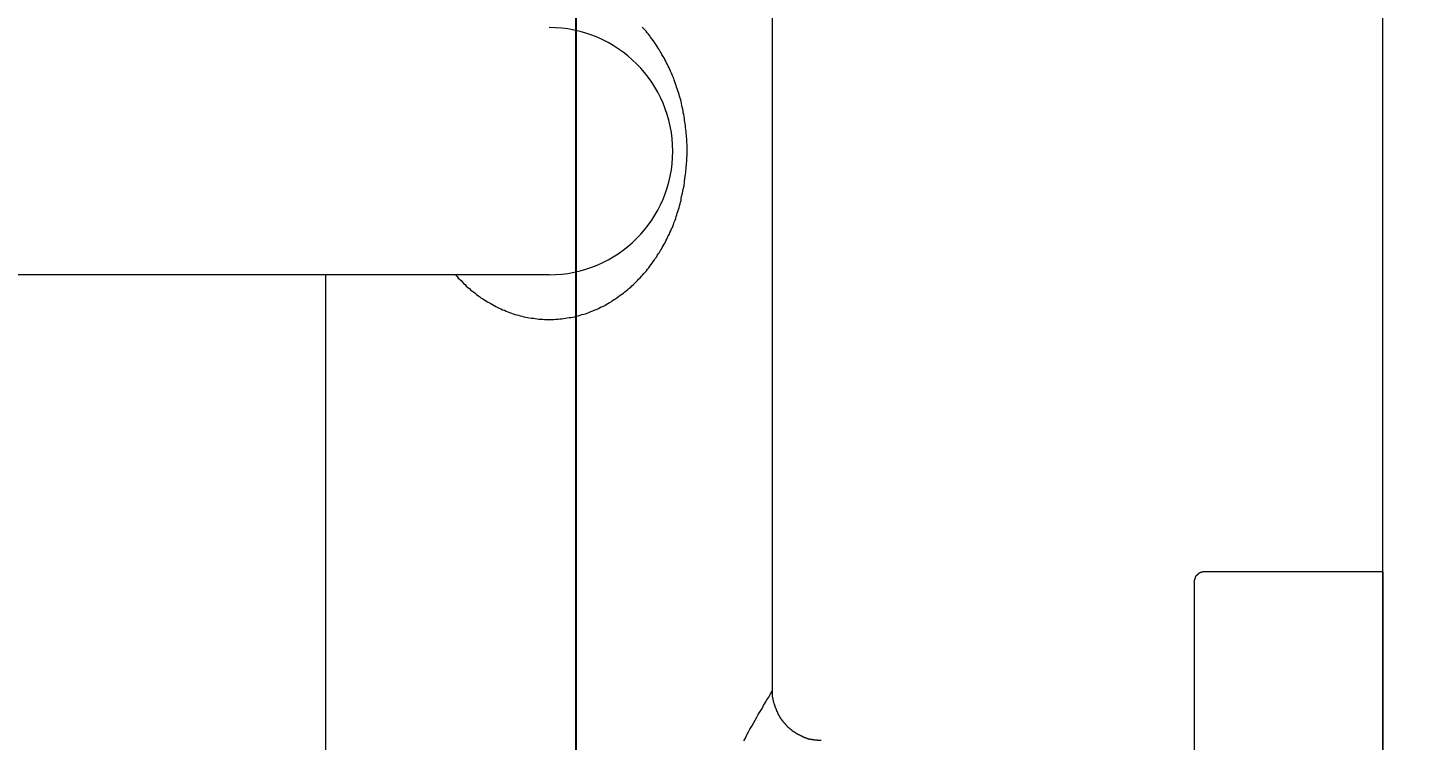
# Model space of a CAD drawing. Header units: millimetres. Extents: x -343543 to 400519, y -115663 to 104219.
# Drawn here: x -330414.1 to -330286.1, y 4930.1 to 4996.2 of the extents above; entities that cross this region are included whole.
import ezdxf

# ---------------------------------------------------------------- set-up
doc = ezdxf.new("R2010")
doc.units = ezdxf.units.MM
doc.layers.get('0').update_dxf_attribs({"color": 231, "lineweight": 0})
doc.layers.get('DefPoints').update_dxf_attribs({"color": 191})
for name, color, linetype, lineweight in [('A-SYMBOLS', 10, 'Continuous', 13), ('RSA -DIM', 231, 'Continuous', 0), ('XREF MAT BANG TUONG XAY$0$01.Xref _MB T1$0$A-FURN', 8, 'Continuous', 5), ('XREF MAT BANG TUONG XAY$0$01.Xref _MB T1$0$A-TEXT', 8, 'Continuous', 25)]:
    doc.layers.add(name, color=color, linetype=linetype, lineweight=lineweight)
doc.styles.add('SM-DIMTEXT', font='SME.shx', dxfattribs={"width": 0.7})
doc.dimstyles.new('SDIM-100', dxfattribs={"dimscale": 100, "dimtxt": 2, "dimasz": 0.6, "dimexe": 0.6, "dimexo": 0.2, "dimgap": 0.5, "dimtad": 1, "dimdec": 0, "dimzin": 12, "dimtxsty": 'SM-DIMTEXT', "dimblk": 'ARCHTICK', "dimblk1": 'ARCHTICK', "dimblk2": 'ARCHTICK', "dimcen": 0.12, "dimdle": 0.6, "dimclrd": 7, "dimclre": 8, "dimadec": 0, "dimazin": 3, "dimtfac": 2, "dimtix": 1, "dimtmove": 1, "dimatfit": 3, "dimfxl": 1, "dimtzin": 0, "dimarcsym": 1})

# ---------------------------------------------------------------- blocks, each defined once
blk = doc.blocks.new('*U200')
at = {"color": 8}
for p, q in [((39.14, -17.2), (96.34, -17.2)), ((-49.74, -55.69), (49.74, -55.69))]:
    blk.add_line(p, q, dxfattribs=at)
for points in [[(38.36, 0), (38.36, -16.42), (38.39, -16.42), (38.39, -16.54), (38.42, -16.57), (38.42, -16.62), (38.44, -16.65), (38.44, -16.71), (38.47, -16.71), (38.47, -16.73), (38.5, -16.76), (38.5, -16.79), (38.53, -16.79), (38.53, -16.85), (38.56, -16.85), (38.56, -16.87), (38.58, -16.87), (38.58, -16.9), (38.61, -16.9), (38.61, -16.93), (38.64, -16.93), (38.64, -16.96), (38.67, -16.96), (38.67, -16.98), (38.69, -16.98), (38.69, -17.02), (38.72, -17.02), (38.72, -17.04), (38.75, -17.04), (38.78, -17.07), (38.81, -17.07), (38.81, -17.11), (38.86, -17.11), (38.86, -17.12), (38.92, -17.12), (38.92, -17.15), (39, -17.15), (39, -17.18), (39.12, -17.18), (39.14, -17.2)], [(38.36, 0), (97.1, 0)], [(49.74, -55.69), (49.77, -55.66), (49.88, -55.66), (49.91, -55.63), (50.02, -55.63), (50.05, -55.6), (50.16, -55.6), (50.19, -55.57), (50.27, -55.57), (50.33, -55.55), (50.38, -55.55), (50.41, -55.51), (50.44, -55.51), (50.46, -55.49), (50.55, -55.49), (50.57, -55.46), (50.64, -55.46), (50.66, -55.42), (50.72, -55.42), (50.75, -55.41), (50.77, -55.41), (50.8, -55.38), (50.86, -55.38), (50.88, -55.34), (50.94, -55.34), (50.97, -55.32), (51.02, -55.32), (51.05, -55.3), (51.08, -55.26), (51.13, -55.26), (51.16, -55.23), (51.19, -55.23), (51.22, -55.21), (51.24, -55.21), (51.24, -55.18), (51.31, -55.18), (51.33, -55.16), (51.36, -55.16), (51.39, -55.12), (51.42, -55.12), (51.42, -55.09), (51.44, -55.09), (51.47, -55.07), (51.5, -55.07), (51.53, -55.04), (51.55, -55.04), (51.59, -55.02), (51.61, -54.99), (51.64, -54.99), (51.67, -54.95), (51.69, -54.95), (51.69, -54.93), (51.73, -54.93), (51.75, -54.9), (51.78, -54.87), (51.81, -54.87), (51.81, -54.84), (51.83, -54.84), (51.86, -54.82), (51.89, -54.82), (51.92, -54.79), (51.92, -54.76), (51.95, -54.76), (51.98, -54.73), (52, -54.73), (52.03, -54.71), (52.03, -54.68), (52.06, -54.68), (52.09, -54.65), (52.11, -54.65), (52.11, -54.62), (52.14, -54.59), (52.17, -54.59), (52.2, -54.57), (52.2, -54.53), (52.23, -54.53), (52.25, -54.51), (52.25, -54.48), (52.28, -54.48), (52.31, -54.46), (52.34, -54.43), (52.37, -54.4), (52.4, -54.37), (52.42, -54.33), (52.45, -54.32), (52.48, -54.29), (52.51, -54.25), (52.51, -54.23), (52.53, -54.23), (52.56, -54.21), (52.56, -54.18), (52.59, -54.18), (52.62, -54.14), (52.62, -54.11), (52.64, -54.09), (52.67, -54.09), (52.67, -54.06), (52.7, -54.04), (52.7, -54.01), (52.73, -54.01), (52.76, -53.97), (52.76, -53.95), (52.78, -53.92), (52.81, -53.92), (52.81, -53.89), (52.84, -53.86), (52.84, -53.84), (52.87, -53.81), (52.9, -53.78), (52.92, -53.75), (52.92, -53.72), (52.96, -53.7), (52.98, -53.67), (52.98, -53.64), (53.01, -53.61), (53.01, -53.59), (53.04, -53.56), (53.07, -53.53), (53.07, -53.5), (53.09, -53.47), (53.09, -53.45), (53.12, -53.42), (53.14, -53.39), (53.14, -53.36), (53.18, -53.34), (53.18, -53.31), (53.2, -53.28), (53.2, -53.25), (53.23, -53.25), (53.23, -53.2), (53.26, -53.16), (53.26, -53.13), (53.29, -53.11), (53.29, -53.08), (53.32, -53.06), (53.32, -53.03), (53.35, -52.99), (53.35, -52.96), (53.37, -52.94), (53.37, -52.88), (53.4, -52.87), (53.4, -52.83), (53.43, -52.8), (53.43, -52.77), (53.46, -52.75), (53.46, -52.69), (53.49, -52.66), (53.49, -52.61), (53.51, -52.58), (53.51, -52.52), (53.54, -52.5), (53.54, -52.44), (53.57, -52.41), (53.57, -52.33), (53.6, -52.3), (53.6, -52.22), (53.62, -52.18), (53.62, -52.08), (53.65, -52.05), (53.65, -51.94), (53.68, -51.91), (53.68, -51.62), (53.71, -51.6), (53.71, -51.24)], [(53.76, -58.28), (53.51, -58.15), (53.23, -58.01), (52.96, -57.87), (52.7, -57.73), (52.42, -57.56), (52.14, -57.41), (51.89, -57.25), (51.61, -57.11), (51.36, -56.97), (51.08, -56.8), (50.83, -56.63), (50.55, -56.49), (50.3, -56.33), (50.02, -56.2), (49.77, -56.02), (49.49, -55.85), (49.23, -55.71)]]:
    blk.add_lwpolyline(points, dxfattribs=at)
blk.add_wipeout([(16.89, -365.71), (22.49, -366.84), (28.02, -368.28), (33.45, -370.04), (38.78, -372.11), (43.98, -374.48), (49.04, -377.14), (53.93, -380.08), (58.65, -383.3), (63.18, -386.79), (67.5, -390.53), (71.6, -394.5), (75.47, -398.71), (79.09, -403.13), (82.45, -407.75), (85.55, -412.55), (88.36, -417.53), (90.89, -422.65), (93.12, -427.91), (95.04, -433.29), (96.65, -438.77), (97.95, -444.34), (98.93, -449.97), (99.59, -455.64), (99.91, -461.35), (99.92, -467.06), (99.6, -472.76), (98.95, -478.44), (97.98, -484.07), (96.69, -489.64), (95.08, -495.12), (93.16, -500.5), (90.94, -505.77), (88.42, -510.89), (85.61, -515.87), (82.53, -520.68), (79.17, -525.3), (75.56, -529.73), (71.69, -533.94), (67.6, -537.92), (63.28, -541.66), (58.76, -545.15), (54.04, -548.38), (49.15, -551.33), (44.1, -554), (38.9, -556.37), (33.58, -558.45), (28.14, -560.21), (22.62, -561.67), (17.02, -562.8), (11.36, -563.61), (5.67, -564.1), (-0.04, -564.27), (-5.75, -564.1), (-11.45, -563.61), (-17.1, -562.8), (-22.7, -561.67), (-28.23, -560.21), (-33.66, -558.45), (-38.98, -556.37), (-44.18, -554), (-49.23, -551.33), (-54.13, -548.38), (-58.84, -545.15), (-63.37, -541.66), (-67.68, -537.92), (-71.78, -533.94), (-75.64, -529.73), (-79.26, -525.3), (-82.61, -520.68), (-85.7, -515.87), (-88.51, -510.89), (-91.02, -505.77), (-93.25, -500.5), (-95.16, -495.12), (-96.77, -489.64), (-98.06, -484.07), (-99.03, -478.44), (-99.68, -472.76), (-100, -467.06), (-100, -461.35), (-99.67, -455.64), (-99.01, -449.97), (-98.04, -444.34), (-96.74, -438.77), (-95.12, -433.29), (-93.2, -427.91), (-90.97, -422.65), (-88.45, -417.53), (-85.63, -412.55), (-82.54, -407.75), (-79.18, -403.13), (-75.56, -398.71), (-71.69, -394.5), (-67.59, -390.53), (-63.27, -386.79), (-58.74, -383.3), (-54.02, -380.08), (-49.12, -377.14), (-44.07, -374.48), (-38.87, -372.11), (-33.54, -370.04), (-28.1, -368.28), (-22.58, -366.84), (-16.97, -365.71), (-11.32, -364.9), (-11.32, -116.92), (-11.32, -76.05), (-11.24, -74.7), (-10.99, -73.36), (-10.59, -72.06), (-10.03, -70.81), (-9.32, -69.65), (-8.48, -68.58), (-7.52, -67.61), (-6.45, -66.77), (-5.28, -66.07), (-4.04, -65.51), (-2.74, -65.11), (-1.4, -64.86), (-0.04, -64.78), (1.32, -64.86), (2.66, -65.11), (3.96, -65.51), (5.2, -66.07), (6.36, -66.77), (7.43, -67.61), (8.4, -68.58), (9.24, -69.65), (9.94, -70.81), (10.5, -72.06), (10.91, -73.36), (11.15, -74.7), (11.23, -76.05), (11.23, -116.92), (11.23, -364.9)], dxfattribs=at)
for p, q in [((11.23, -76.05), (11.23, -116.92)), ((11.23, -116.92), (11.23, -464.27))]:
    blk.add_line(p, q, dxfattribs=at)
for points in [[(3.11, -63.74), (2.77, -63.69), (2.43, -63.66), (2.09, -63.6), (1.9, -63.58), (1.74, -63.58), (1.57, -63.55), (1.4, -63.55), (1.23, -63.51), (1.06, -63.51), (0.89, -63.49), (0.56, -63.49), (0.36, -63.46), (-0.65, -63.46), (-0.84, -63.49), (-1.18, -63.49), (-1.34, -63.51), (-1.51, -63.51), (-1.68, -63.55), (-1.85, -63.55), (-2.01, -63.58), (-2.21, -63.6), (-2.37, -63.6), (-2.54, -63.63), (-2.71, -63.66), (-2.88, -63.69), (-3.05, -63.71), (-3.21, -63.74), (-3.38, -63.77), (-3.55, -63.81), (-3.72, -63.82), (-3.88, -63.85), (-4.05, -63.91), (-4.22, -63.94), (-4.39, -63.97), (-4.56, -64.02), (-4.72, -64.05), (-4.89, -64.1), (-5.06, -64.16), (-5.22, -64.2), (-5.4, -64.24), (-5.56, -64.3), (-5.73, -64.36), (-5.87, -64.42), (-6.04, -64.47), (-6.2, -64.53), (-6.38, -64.58), (-6.54, -64.64), (-6.68, -64.69), (-6.85, -64.78), (-7.02, -64.83), (-7.16, -64.89), (-7.33, -64.97), (-7.49, -65.03), (-7.63, -65.11), (-7.8, -65.18), (-7.94, -65.26), (-8.11, -65.34), (-8.25, -65.42), (-8.41, -65.5), (-8.55, -65.56), (-8.69, -65.65), (-8.87, -65.76), (-9.01, -65.84), (-9.14, -65.93), (-9.31, -66.01), (-9.45, -66.09), (-9.59, -66.2), (-9.73, -66.28), (-9.87, -66.38), (-10.01, -66.48), (-10.15, -66.57), (-10.28, -66.67), (-10.43, -66.79), (-10.57, -66.87), (-10.71, -66.99), (-10.85, -67.1), (-10.99, -67.21), (-11.1, -67.32), (-11.24, -67.43), (-11.35, -67.55)], [(11.23, -84.61), (11.3, -84.55), (11.41, -84.44), (11.55, -84.34), (11.65, -84.22), (11.77, -84.08), (11.91, -83.97), (12.02, -83.86), (12.14, -83.72), (12.28, -83.61), (12.39, -83.47), (12.5, -83.33), (12.61, -83.22), (12.72, -83.07), (12.8, -82.94), (12.92, -82.8), (13.03, -82.69), (13.14, -82.55), (13.22, -82.41), (13.33, -82.27), (13.42, -82.09), (13.53, -81.96), (13.61, -81.82), (13.7, -81.68), (13.78, -81.54), (13.87, -81.37), (13.95, -81.23), (14.04, -81.08), (14.12, -80.92), (14.2, -80.79), (14.28, -80.61), (14.34, -80.45), (14.43, -80.31), (14.48, -80.14), (14.57, -79.96), (14.62, -79.83), (14.68, -79.67), (14.73, -79.49), (14.79, -79.33), (14.85, -79.16), (14.9, -79), (14.93, -78.85), (14.99, -78.69), (15.02, -78.51), (15.07, -78.35), (15.1, -78.18), (15.13, -78), (15.18, -77.85), (15.21, -77.65), (15.21, -77.48), (15.24, -77.32), (15.27, -77.14), (15.29, -76.98), (15.29, -76.63), (15.32, -76.48), (15.32, -75.61), (15.29, -75.43), (15.29, -75.27), (15.27, -75.07), (15.27, -74.9), (15.24, -74.74), (15.21, -74.57), (15.18, -74.4), (15.15, -74.24), (15.13, -74.06), (15.1, -73.9), (15.07, -73.73), (15.02, -73.57), (14.99, -73.4), (14.93, -73.23), (14.87, -73.07), (14.82, -72.89), (14.79, -72.72), (14.73, -72.59), (14.68, -72.42), (14.6, -72.25), (14.54, -72.08), (14.48, -71.94), (14.4, -71.77), (14.34, -71.6), (14.26, -71.47), (14.17, -71.3), (14.12, -71.16), (14.04, -70.98), (13.95, -70.85), (13.87, -70.71), (13.78, -70.54), (13.7, -70.4), (13.59, -70.26), (13.5, -70.12), (13.42, -69.99), (13.31, -69.85), (13.22, -69.71), (13.11, -69.56), (13, -69.42), (12.92, -69.28), (12.8, -69.14), (12.7, -69.01), (12.58, -68.87), (12.47, -68.75), (12.36, -68.61), (12.25, -68.5), (12.14, -68.36), (11.99, -68.24), (11.88, -68.11), (11.77, -68), (11.63, -67.89), (11.52, -67.75), (11.38, -67.64), (11.27, -67.53), (11.13, -67.4), (10.99, -67.29), (10.87, -67.18), (10.74, -67.07), (10.6, -66.96), (10.46, -66.87), (10.32, -66.77), (10.18, -66.66), (10.04, -66.57), (9.89, -66.45), (9.76, -66.38), (9.62, -66.26), (9.48, -66.19), (9.34, -66.09), (9.2, -65.98), (9.03, -65.9), (8.89, -65.81), (8.75, -65.73), (8.61, -65.65), (8.44, -65.56), (8.31, -65.47), (8.13, -65.4), (8, -65.31), (7.83, -65.26), (7.69, -65.18), (7.53, -65.08), (7.38, -65.03), (7.22, -64.94), (7.04, -64.89), (6.91, -64.81), (6.74, -64.75), (6.57, -64.69), (6.43, -64.64), (6.26, -64.56), (6.1, -64.49), (5.93, -64.45), (5.76, -64.39), (5.62, -64.36), (5.45, -64.3), (5.28, -64.24), (5.12, -64.2), (4.95, -64.16), (4.78, -64.1), (4.61, -64.07), (4.45, -64.02), (4.28, -64), (4.11, -63.97), (3.78, -63.88), (3.44, -63.81), (3.11, -63.74)], [(85.8, -96.42), (11.23, -96.42)]]:
    blk.add_lwpolyline(points, dxfattribs=at)
blk.add_arc((-0.04, -76.05), 11.28, 0, 180, dxfattribs=at)
blk = doc.blocks.new('XREF MAT BANG TUONG XAY$0$01.Xref _MB T1$0$Phong tam')
at = {"layer": 'XREF MAT BANG TUONG XAY$0$01.Xref _MB T1$0$A-FURN', "color": 8, "xscale": 1.016, "yscale": 1.016, "zscale": 1.016, "rotation": 270}
blk.add_blockref('*U200', (-330, 1984.71), dxfattribs=at)
at = {"layer": 'XREF MAT BANG TUONG XAY$0$01.Xref _MB T1$0$A-FURN', "color": 8, "elevation": 0}
blk.add_lwpolyline([(-330, 2460), (-235, 2460), (-235, 1480), (-330, 1480)], close=True, dxfattribs=at)
blk = doc.blocks.new('01.Xref _MB T1')
at = {"layer": 'XREF MAT BANG TUONG XAY$0$01.Xref _MB T1$0$A-TEXT', "color": 8}
blk.add_blockref('XREF MAT BANG TUONG XAY$0$01.Xref _MB T1$0$Phong tam', (8605.00011, 2999.99999), dxfattribs=at)
blk = doc.blocks.new('_ArchTick')
at = {"color": 0, "linetype": 'ByBlock', "const_width": 0.15}
blk.add_lwpolyline([(-0.5, -0.5), (0.5, 0.5)], dxfattribs=at)
blk = doc.blocks.new('*D519')
at = {"layer": 'DefPoints', "color": 0, "linetype": 'Continuous', "ltscale": 1000, "transparency": 16777216}
for p in [(-330363.25, 5885), (-329943.48, 5885), (-329808.68, 3383.25)]:
    blk.add_point(p, dxfattribs=at)
at = {"layer": 'RSA -DIM', "color": 7, "linetype": 'Continuous', "lineweight": -2, "ltscale": 1000, "transparency": 16777216}
blk.add_line((-330363.25, 3323.25), (-330363.25, 5945), dxfattribs=at)
at = {"layer": 'RSA -DIM', "color": 8, "linetype": 'Continuous', "lineweight": -2, "ltscale": 1000, "transparency": 16777216}
for p, q in [((-329963.48, 5885), (-330423.25, 5885)), ((-329828.68, 3383.25), (-330423.25, 3383.25))]:
    blk.add_line(p, q, dxfattribs=at)
at = {"layer": 'RSA -DIM', "color": 7, "linetype": 'Continuous', "lineweight": -2, "ltscale": 1000, "transparency": 16777216, "xscale": 60, "yscale": 60, "zscale": 60}
for p, rotation in [((-330363.25, 5885), 90), ((-330363.25, 3383.25), 270)]:
    blk.add_blockref('_ArchTick', p, dxfattribs=dict(at, rotation=rotation))
at = {"layer": 'RSA -DIM', "color": 0, "linetype": 'Continuous', "ltscale": 1000, "transparency": 16777216, "insert": (-330513.25, 4634.13), "char_height": 200, "attachment_point": 5, "rotation": 90, "style": 'SM-DIMTEXT'}
blk.add_mtext('2502', dxfattribs=at)

msp = doc.modelspace()

# ---------------------------------------------------------------- block references
at = {"layer": 'A-SYMBOLS'}
msp.add_blockref('01.Xref _MB T1', (-338563.48, 0), dxfattribs=at)

# ---------------------------------------------------------------- next in the draw order: dimensions: what is measured, and where the dimension line sits
at = {"layer": 'RSA -DIM', "color": 1, "linetype": 'Continuous', "ltscale": 1000}
dim = msp.add_linear_dim(base=(-330363.25, 5885), p1=(-329808.68, 3383.25), p2=(-329943.48, 5885), angle=90, dimstyle='SDIM-100', dxfattribs=at)
dim.commit()
dim.dimension.update_dxf_attribs({"geometry": '*D519', "text_midpoint": (-330513.25, 4634.13)})

doc.saveas('drawing.dxf')
